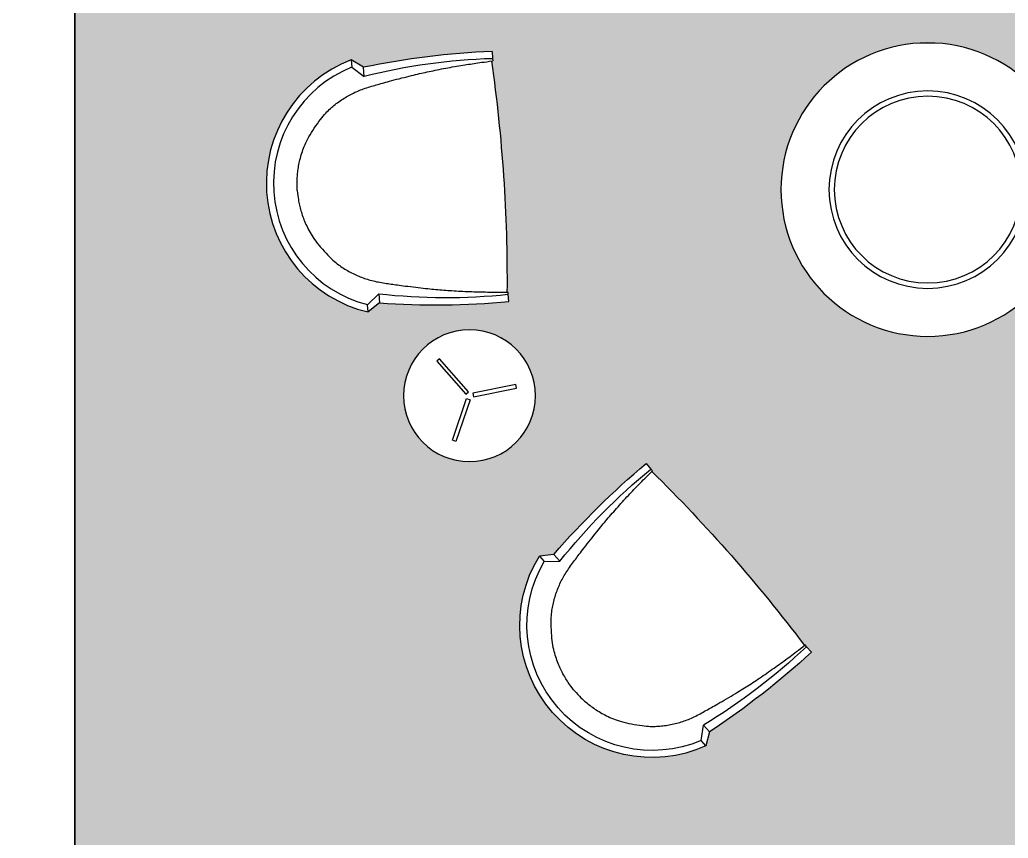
# Model space of a CAD drawing. Header units: metres. Extents: x 325971 to 582574, y 4156069 to 4412673.
# Drawn here: x 469726.6 to 469996.6, y 4270130.9 to 4270354.4 of the extents above; entities that cross this region are included whole.
import ezdxf

# ---------------------------------------------------------------- set-up
doc = ezdxf.new("R2010")
doc.units = ezdxf.units.M
doc.layers.get('0').update_dxf_attribs({"color": 5, "lineweight": 0})
doc.layers.add('0_IFC_Area', color=100, linetype='Continuous', plot=False)
for name, color, linetype in [('0_IFC_Hatch', 250, 'Continuous'), ('1_IFC_Concrete_Section', 50, 'Continuous'), ('2_IFC_Wall', 130, 'Continuous'), ('6_IFC_Furniture', 35, 'Continuous')]:
    doc.layers.add(name, color=color, linetype=linetype)

# ---------------------------------------------------------------- blocks, each defined once
blk = doc.blocks.new('bdlobitsehpa3pl')
blk.add_wipeout([(9, 15.59), (10.62, 14.53), (10.62, 14.53), (13.11, 12.34), (13.11, 12.34), (14.81, 10.24), (15.9, 8.44), (15.9, 8.44), (16.76, 6.57), (17.43, 4.49), (17.77, 2.86), (18, 0), (18, 0), (17.9, -1.87), (17.64, -3.51), (17.65, -3.52), (16.75, -6.59), (16.11, -8.03), (15.26, -9.54), (14.56, -10.58), (13.94, -11.39), (13.23, -12.21), (12.27, -13.17), (12.27, -13.17), (9.84, -15.07), (9.84, -15.07), (6.92, -16.62), (6.92, -16.62), (3.77, -17.6), (3.77, -17.6), (1.73, -17.92), (0, -18), (0, -18), (-3.26, -17.7), (-5.06, -17.27), (-5.06, -17.27), (-8.66, -15.78), (-10.37, -14.71), (-10.37, -14.71), (-13.29, -12.14), (-13.29, -12.14), (-15.56, -9.06), (-16.54, -7.09), (-17.12, -5.56), (-17.61, -3.74), (-17.92, -1.73), (-18, 0), (-18, 0), (-17.72, 3.17), (-17.72, 3.17), (-16.87, 6.28), (-16.87, 6.28), (-15.4, 9.33), (-14.46, 10.72), (-13.38, 12.04), (-12.64, 12.81), (-11.71, 13.67), (-10.84, 14.37), (-9.83, 15.08), (-9.83, 15.08), (-7.29, 16.46), (-4.87, 17.33), (-4.87, 17.33), (0, 18), (2.06, 17.88), (2.06, 17.88), (5.16, 17.24)]).dxf.layer = '6_IFC_Furniture'
at = {"layer": '6_IFC_Furniture'}
for points in [[(-0.5, 13), (0.5, 13), (0.5, 1), (-0.5, 1)], [(-11.01, -6.93), (-11.51, -6.07), (-1.12, -0.07), (-0.62, -0.93)], [(11.01, -6.93), (11.51, -6.07), (1.12, -0.07), (0.62, -0.93)]]:
    blk.add_lwpolyline(points, close=True, dxfattribs=at)
blk.add_circle((0, 0), 18, dxfattribs=at)
blk = doc.blocks.new('bdresptteklipl')
blk.add_wipeout([(-34.5, -25.46), (-33.87, -23.6), (-32.96, -21.37), (-32.45, -20.28), (-31.31, -18.12), (-31.31, -18.12), (-30.15, -16.24), (-29.02, -14.63), (-29.02, -14.63), (-27.17, -12.33), (-26.11, -11.16), (-26.11, -11.16), (-23.93, -9.07), (-23.93, -9.07), (-22.11, -7.56), (-20.68, -6.51), (-19.11, -5.47), (-17.56, -4.56), (-15.29, -3.4), (-13.45, -2.6), (-12.3, -2.16), (-10.37, -1.52), (-9.28, -1.21), (-8.07, -0.91), (-6.58, -0.6), (-4.9, -0.33), (-3.09, -0.13), (-1.35, -0.03), (0, 0), (0, 0), (2.52, -0.09), (4.1, -0.23), (5.85, -0.48), (7.39, -0.77), (8.62, -1.04), (9.84, -1.37), (11.1, -1.75), (12.44, -2.21), (13.9, -2.78), (14.99, -3.26), (16.1, -3.79), (17.49, -4.52), (18.77, -5.27), (20.53, -6.41), (20.53, -6.41), (22.98, -8.26), (24.05, -9.18), (25.22, -10.27), (25.22, -10.27), (26.89, -12.01), (26.89, -12.01), (28.39, -13.79), (28.39, -13.79), (30.12, -16.2), (30.76, -17.2), (31.31, -18.12), (31.98, -19.34), (31.98, -19.34), (32.58, -20.53), (32.8, -21.02), (32.8, -21.02), (33.27, -22.08), (33.49, -22.61), (33.78, -23.35), (33.78, -23.35), (34.2, -24.54), (34.5, -25.46), (34.5, -25.46), (32.25, -28.71), (32.31, -29.18), (32.41, -29.88), (32.48, -30.45), (32.56, -31.06), (32.56, -31.06), (32.87, -33.72), (33.12, -35.98), (33.12, -35.98), (33.33, -38.13), (33.47, -39.72), (33.62, -41.6), (33.73, -43.08), (33.87, -45.11), (33.94, -46.31), (33.98, -47.12), (34.1, -49.49), (34.17, -51.42), (34.21, -52.56), (34.27, -55.28), (34.29, -57.11), (34.3, -59.14), (34.3, -60.83), (34.25, -64), (31.63, -64.01), (31.61, -63.78), (31.15, -63.82), (30.4, -63.87), (29.75, -63.92), (29, -63.97), (28.35, -64.01), (27.88, -64.04), (26.96, -64.1), (26.15, -64.15), (25.41, -64.2), (24.6, -64.24), (23.92, -64.28), (23.18, -64.32), (22.46, -64.36), (22.46, -64.36), (21.68, -64.4), (21.19, -64.43), (20.72, -64.45), (20.04, -64.48), (19.54, -64.51), (18.82, -64.54), (18.82, -64.54), (17.26, -64.6), (16.24, -64.64), (14.97, -64.69), (13.54, -64.74), (12.11, -64.78), (10.76, -64.82), (9.24, -64.85), (8.05, -64.88), (6.14, -64.91), (4.47, -64.93), (3.36, -64.94), (1.69, -64.95), (0, -64.95), (-1.25, -64.95), (-2.52, -64.94), (-3.94, -64.93), (-6.17, -64.91), (-8.07, -64.88), (-9.73, -64.84), (-11.64, -64.79), (-12.31, -64.77), (-13.11, -64.75), (-14.75, -64.7), (-16.19, -64.65), (-16.88, -64.62), (-18.62, -64.55), (-20.15, -64.48), (-21.44, -64.41), (-22.94, -64.34), (-23.83, -64.29), (-25.02, -64.22), (-26.21, -64.15), (-26.96, -64.1), (-28.34, -64.01), (-29.63, -63.92), (-30.39, -63.87), (-30.71, -63.85), (-31.17, -63.82), (-31.36, -63.8), (-31.61, -63.78), (-31.63, -64.01), (-34.25, -64), (-34.26, -63.26), (-34.26, -63.26), (-34.28, -62.28), (-34.29, -61.64), (-34.29, -60.99), (-34.3, -60.56), (-34.3, -60.11), (-34.3, -59.14), (-34.3, -58.68), (-34.3, -57.52), (-34.29, -57.08), (-34.29, -56.39), (-34.27, -55.42), (-34.25, -54.45), (-34.23, -53.29), (-34.2, -52.41), (-34.18, -51.63), (-34.15, -50.85), (-34.11, -49.88), (-34.08, -49.16), (-34, -47.47), (-34, -47.47), (-33.94, -46.31), (-33.88, -45.35), (-33.81, -44.22), (-33.72, -42.88), (-33.66, -42.09), (-33.6, -41.34), (-33.54, -40.58), (-33.39, -38.78), (-33.35, -38.33), (-33.24, -37.2), (-33.06, -35.43), (-32.93, -34.2), (-32.86, -33.65), (-32.79, -32.96), (-32.71, -32.28), (-32.61, -31.49), (-32.47, -30.41), (-32.39, -29.77), (-32.36, -29.5), (-32.25, -28.71)]).dxf.layer = '6_IFC_Furniture'
at = {"layer": '6_IFC_Furniture'}
for p, q in [((-0.14, -8.38), (0.14, -8.38)), ((-32.25, -28.71), (-34.5, -25.46)), ((-34.5, -25.46), (-32.5, -25.46)), ((-32.5, -25.46), (-29.75, -28.71)), ((32.5, -25.46), (29.75, -28.71)), ((32.25, -28.71), (34.5, -25.46)), ((34.5, -25.46), (32.5, -25.46)), ((-29.75, -28.71), (-32.25, -28.71)), ((29.75, -28.71), (32.25, -28.71)), ((-34.25, -64), (-32.25, -64)), ((-32.25, -64), (-31.63, -64.01)), ((32.25, -64), (31.63, -64.01)), ((34.25, -64), (32.25, -64))]:
    blk.add_line(p, q, dxfattribs=at)
for points in [[(-0.14, -8.38), (-0.87, -8.41), (-1.51, -8.44), (-2.07, -8.48), (-2.56, -8.52), (-3, -8.57), (-3.4, -8.61), (-3.78, -8.67), (-4.16, -8.73), (-4.53, -8.79), (-4.92, -8.86), (-5.31, -8.94), (-5.71, -9.02), (-6.11, -9.11), (-6.52, -9.21), (-6.93, -9.31), (-7.35, -9.42), (-7.77, -9.55), (-8.19, -9.68), (-8.63, -9.82), (-9.06, -9.97), (-9.5, -10.13), (-9.94, -10.3), (-10.39, -10.48), (-10.85, -10.67), (-11.31, -10.88), (-11.77, -11.1), (-12.25, -11.33), (-12.73, -11.59), (-13.23, -11.87), (-13.74, -12.18), (-14.28, -12.52), (-14.83, -12.88), (-15.4, -13.28), (-15.98, -13.71), (-16.57, -14.16), (-17.16, -14.62), (-17.73, -15.08), (-18.28, -15.54), (-18.8, -15.99), (-19.27, -16.41), (-19.71, -16.82), (-20.1, -17.2), (-20.45, -17.56), (-20.78, -17.9), (-21.07, -18.24), (-21.35, -18.57), (-21.61, -18.9), (-21.87, -19.23), (-22.12, -19.57), (-22.37, -19.91), (-22.61, -20.26), (-22.85, -20.61), (-23.08, -20.97), (-23.31, -21.33), (-23.54, -21.69), (-23.75, -22.06), (-23.97, -22.44), (-24.17, -22.81), (-24.37, -23.19), (-24.56, -23.57), (-24.75, -23.95), (-24.93, -24.33), (-25.11, -24.71), (-25.27, -25.1), (-25.43, -25.48), (-25.59, -25.87), (-25.74, -26.26), (-25.88, -26.66), (-26.02, -27.06), (-26.15, -27.47), (-26.27, -27.89), (-26.4, -28.31), (-26.51, -28.75), (-26.62, -29.19), (-26.73, -29.64), (-26.84, -30.09), (-26.94, -30.54), (-27.04, -30.98), (-27.13, -31.42), (-27.22, -31.85), (-27.31, -32.27), (-27.4, -32.68), (-27.49, -33.1), (-27.58, -33.53), (-27.68, -33.98), (-27.77, -34.46), (-27.88, -34.98), (-27.99, -35.54), (-28.11, -36.15), (-28.24, -36.8), (-28.37, -37.48), (-28.5, -38.18), (-28.64, -38.89), (-28.77, -39.6), (-28.9, -40.29), (-29.02, -40.95), (-29.13, -41.58), (-29.23, -42.18), (-29.33, -42.75), (-29.42, -43.3), (-29.51, -43.83), (-29.59, -44.36), (-29.67, -44.88), (-29.75, -45.4), (-29.83, -45.93), (-29.91, -46.47), (-29.99, -47.02), (-30.06, -47.57), (-30.14, -48.14), (-30.22, -48.71), (-30.29, -49.29), (-30.37, -49.88), (-30.44, -50.48), (-30.51, -51.08), (-30.58, -51.68), (-30.65, -52.29), (-30.72, -52.89), (-30.78, -53.49), (-30.85, -54.08), (-30.91, -54.65), (-30.96, -55.21), (-31.02, -55.76), (-31.07, -56.3), (-31.11, -56.83), (-31.16, -57.35), (-31.2, -57.86), (-31.25, -58.38), (-31.29, -58.89), (-31.33, -59.4), (-31.37, -59.93), (-31.41, -60.48), (-31.45, -61.07), (-31.49, -61.7), (-31.53, -62.39), (-31.58, -63.16), (-31.63, -64.01)], [(0.14, -8.38), (0.87, -8.41), (1.51, -8.44), (2.07, -8.48), (2.56, -8.52), (3, -8.57), (3.4, -8.61), (3.78, -8.67), (4.16, -8.73), (4.53, -8.79), (4.92, -8.86), (5.31, -8.94), (5.71, -9.02), (6.11, -9.11), (6.52, -9.21), (6.93, -9.31), (7.35, -9.42), (7.77, -9.55), (8.19, -9.68), (8.63, -9.82), (9.06, -9.97), (9.5, -10.13), (9.94, -10.3), (10.39, -10.48), (10.85, -10.67), (11.31, -10.88), (11.77, -11.1), (12.25, -11.33), (12.73, -11.59), (13.23, -11.87), (13.74, -12.18), (14.28, -12.52), (14.83, -12.88), (15.4, -13.28), (15.98, -13.71), (16.57, -14.16), (17.16, -14.62), (17.73, -15.08), (18.28, -15.54), (18.8, -15.99), (19.27, -16.41), (19.71, -16.82), (20.1, -17.2), (20.45, -17.56), (20.78, -17.9), (21.07, -18.24), (21.35, -18.57), (21.61, -18.9), (21.87, -19.23), (22.12, -19.57), (22.37, -19.91), (22.61, -20.26), (22.85, -20.61), (23.08, -20.97), (23.31, -21.33), (23.54, -21.69), (23.75, -22.06), (23.97, -22.44), (24.17, -22.81), (24.37, -23.19), (24.56, -23.57), (24.75, -23.95), (24.93, -24.33), (25.11, -24.71), (25.27, -25.1), (25.43, -25.48), (25.59, -25.87), (25.74, -26.26), (25.88, -26.66), (26.02, -27.06), (26.15, -27.47), (26.27, -27.89), (26.4, -28.31), (26.51, -28.75), (26.62, -29.19), (26.73, -29.64), (26.84, -30.09), (26.94, -30.54), (27.04, -30.98), (27.13, -31.42), (27.22, -31.85), (27.31, -32.27), (27.4, -32.68), (27.49, -33.1), (27.58, -33.53), (27.68, -33.98), (27.77, -34.46), (27.88, -34.98), (27.99, -35.54), (28.11, -36.15), (28.24, -36.8), (28.37, -37.48), (28.5, -38.18), (28.64, -38.89), (28.77, -39.6), (28.9, -40.29), (29.02, -40.95), (29.13, -41.58), (29.23, -42.18), (29.33, -42.75), (29.42, -43.3), (29.51, -43.83), (29.59, -44.36), (29.67, -44.88), (29.75, -45.4), (29.83, -45.93), (29.91, -46.47), (29.99, -47.02), (30.06, -47.57), (30.14, -48.14), (30.22, -48.71), (30.29, -49.29), (30.37, -49.88), (30.44, -50.48), (30.51, -51.08), (30.58, -51.68), (30.65, -52.29), (30.72, -52.89), (30.78, -53.49), (30.85, -54.08), (30.91, -54.65), (30.96, -55.21), (31.02, -55.76), (31.07, -56.3), (31.11, -56.83), (31.16, -57.35), (31.2, -57.86), (31.25, -58.38), (31.29, -58.89), (31.33, -59.4), (31.37, -59.93), (31.41, -60.48), (31.45, -61.07), (31.49, -61.7), (31.53, -62.39), (31.58, -63.16), (31.63, -64.01)]]:
    blk.add_lwpolyline(points, dxfattribs=at)
for centre, radius, start, end in [((0, -36.11), 36.11, 17.1538, 162.8462), ((0, -36.18), 34.22, 18.262, 161.738), ((192.33, -59.14), 226.63, 172.2837, 181.2295), ((134.66, -58.09), 167.01, 169.8678, 182.0285), ((-134.66, -58.09), 167.01, 357.9715, 10.1322), ((-192.33, -59.14), 226.63, 358.7705, 7.7163), ((0, 363.01), 427.96, 265.7637, 274.2361)]:
    blk.add_arc(centre, radius, start, end, dxfattribs=at)
blk = doc.blocks.new('bdlobitsehpa2pl')
blk.add_wipeout([(27.11, 4.63), (26.78, 6.24), (26.27, 8.12), (25.22, 10.96), (24.2, 13.06), (22.88, 15.26), (21.23, 17.48), (20.02, 18.85), (18.51, 20.33), (17.24, 21.43), (15.23, 22.9), (12.79, 24.34), (9.92, 25.65), (7.16, 26.55), (4.03, 27.2), (1.85, 27.44), (0, 27.5), (-3.7, 27.25), (-6.89, 26.62), (-9.33, 25.87), (-11.46, 25), (-14.51, 23.36), (-16.67, 21.87), (-18.49, 20.36), (-20.47, 18.37), (-21.65, 16.95), (-21.65, 16.95), (-23.57, 14.17), (-23.57, 14.17), (-25.19, 11.03), (-25.19, 11.03), (-26.34, 7.9), (-26.91, 5.65), (-26.91, 5.65), (-27.42, 2.12), (-27.42, 2.12), (-27.4, -2.33), (-27.4, -2.33), (-27.06, -4.89), (-27.06, -4.89), (-26.32, -7.97), (-25.55, -10.16), (-25.55, -10.16), (-23.56, -14.18), (-23.56, -14.18), (-21.64, -16.97), (-18.91, -19.97), (-18.91, -19.97), (-16.72, -21.83), (-14.97, -23.07), (-14.97, -23.07), (-12.28, -24.61), (-12.28, -24.61), (-9.95, -25.64), (-8.1, -26.28), (-5.64, -26.92), (-3.79, -27.24), (-2.13, -27.42), (0, -27.5), (3.21, -27.31), (5.93, -26.85), (7.82, -26.37), (9.92, -25.65), (11.26, -25.09), (13.12, -24.17), (18.1, -20.7), (18.1, -20.7), (19.59, -19.3), (21.77, -16.81), (21.77, -16.81), (24.18, -13.1), (24.18, -13.1), (25.87, -9.32), (26.89, -5.77), (27.22, -3.91), (27.5, 0), (27.44, 1.76)]).dxf.layer = '6_IFC_Furniture'
at = {"layer": '6_IFC_Furniture'}
for radius in [27.5, 18.5, 17.5]:
    blk.add_circle((0, 0), radius, dxfattribs=at)
blk = doc.blocks.new('A$C0934d755')
at = {"layer": '0_IFC_Area'}
blk.add_lwpolyline([(379.34, -1215), (424.34, -1215), (424.34, -1245), (884.34, -1245), (884.34, -580), (424.34, -580), (424.34, -605), (379.34, -605)], close=True, dxfattribs=at)
blk = doc.blocks.new('A$Ca6392db9')
at = {"layer": '0_IFC_Hatch', "true_color": 0xab9069}
h = blk.add_hatch(color=33, dxfattribs=at)
h.dxf.hatch_style = 1
h.paths.add_polyline_path([(319.21, -1175), (364.21, -1175), (364.21, -1205), (824.21, -1205), (824.21, -540), (364.21, -540), (364.21, -565), (319.21, -565)])
at = {"layer": '0_IFC_Area'}
blk.add_lwpolyline([(319.21, -1175), (364.21, -1175), (364.21, -1205), (824.21, -1205), (824.21, -540), (364.21, -540), (364.21, -565), (319.21, -565)], close=True, dxfattribs=at)

msp = doc.modelspace()

# ---------------------------------------------------------------- linework, layer by layer
msp.add_circle((454272.47, 4284370.75, -128301.82), 128301.89)
at = {"layer": '2_IFC_Wall'}
msp.add_lwpolyline([(469741.56, 4269927.96), (469741.56, 4270537.96), (469786.56, 4270537.96), (469786.56, 4270562.96), (470246.56, 4270562.96), (470246.56, 4270387.96), (470391.56, 4270387.96)], dxfattribs=at)

# ---------------------------------------------------------------- block references
msp.add_blockref('A$Ca6392db9', (469422.36, 4271102.96))

# ---------------------------------------------------------------- next in the draw order: block references
at = {"xscale": -1.457036032496105, "yscale": 1.457036032496105, "zscale": 1.457036032496105, "rotation": 90}
msp.add_blockref('bdlobitsehpa2pl', (469974.56, 4270308.06), dxfattribs=at)
at = {"xscale": -1, "rotation": 41.26683595070225}
msp.add_blockref('bdlobitsehpa3pl', (469849.41, 4270251.78), dxfattribs=at)

# ---------------------------------------------------------------- next in the draw order: block references
at = {"rotation": 93.83155570215999}
msp.add_blockref('bdresptteklipl', (469793.99, 4270307.37), dxfattribs=at)
at = {"xscale": -1, "rotation": 131.2668359507022}
msp.add_blockref('bdresptteklipl', (469872.11, 4270165.27), dxfattribs=at)

# ---------------------------------------------------------------- next in the draw order: block references
at = {"layer": '1_IFC_Concrete_Section'}
msp.add_blockref('A$C0934d755', (469362.22, 4271142.96), dxfattribs=at)

doc.saveas('drawing.dxf')
